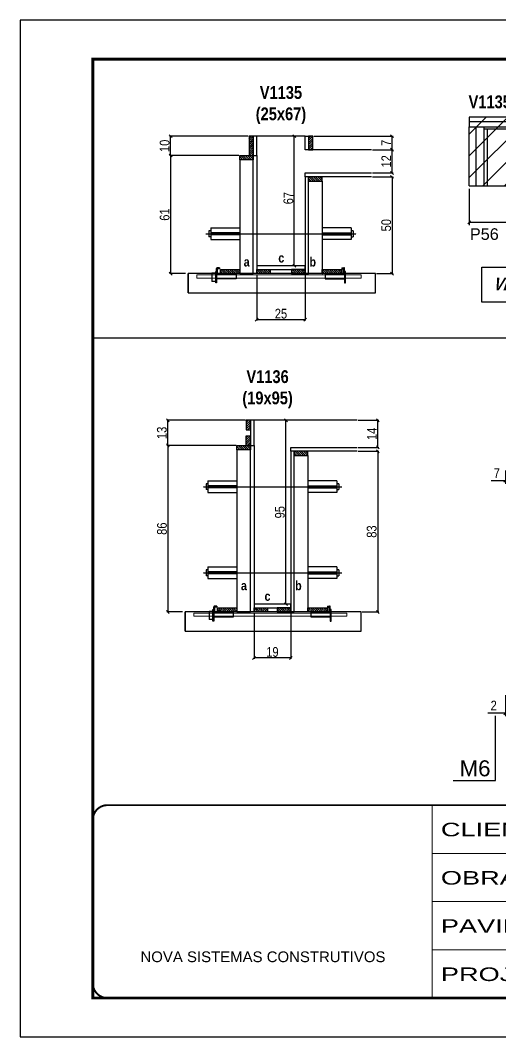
# Model space of a CAD drawing. Extents: x 3309 to 9563, y -2522 to 14608.
# Drawn here: x 8078 to 8574, y 7815 to 8865 of the extents above; entities that cross this region are included whole.
import ezdxf

# ---------------------------------------------------------------- set-up
doc = ezdxf.new("R2010")
doc.units = 0
for name, pattern in [('CONTINUO', [0]), ('DASHED', [0.75, 0.5, -0.25]), ('HIDDEN', [0.375, 0.25, -0.125])]:
    doc.linetypes.add(name, pattern=pattern)
for name, color, linetype in [('5', 5, 'Continuous'), ('barrote', 251, 'Continuous'), ('COTA', 241, 'Continuous'), ('detalhes', 4, 'Continuous'), ('NOMENCLATURA', 7, 'Continuous'), ('Painéis', 200, 'Continuous'), ('presilha', 1, 'Continuous'), ('SARR_2.2x10', 60, 'Continuous'), ('SARR_2.2x7', 40, 'Continuous'), ('SARR_3.5x7', 81, 'Continuous'), ('TENSOR', 3, 'Continuous')]:
    doc.layers.add(name, color=color, linetype=linetype)
for name, color, linetype, lineweight in [('CONCRETO', 251, 'Continuous', 25), ('Folhas', 255, 'Continuous', 9), ('Hachura', 251, 'Continuous', 9), ('SARRAFO DE PRESSAO', 251, 'DASHED', 9), ('SCO-___-LAJ', 2, 'Continuous', 0)]:
    doc.layers.add(name, color=color, linetype=linetype, lineweight=lineweight)
doc.layers.add('Laje_Perimetro', color=7, linetype='Continuous', plot=False)
doc.styles.add('ARIAL', font='arial.ttf')
doc.styles.add('COTA TECNICA', font='techl___.ttf', dxfattribs={"height": 10})
doc.styles.add('COTA TECNICA 2X', font='techl___.ttf', dxfattribs={"height": 10})
doc.styles.get("Standard").update_dxf_attribs({"font": 'arial.ttf'})
doc.styles.add('TECNICA', font='techb___.ttf', dxfattribs={"height": 10})
doc.styles.add('Tecnologia', font='')
doc.styles.get('Tecnologia').set_extended_font_data('Forgotten Futurist')
doc.dimstyles.new('PAINEL', dxfattribs={"dimtxt": 10, "dimasz": 3, "dimexe": 3, "dimexo": 3, "dimgap": 3, "dimtad": 1, "dimdec": 1, "dimzin": 12, "dimdsep": 46, "dimtxsty": 'COTA TECNICA', "dimblk1": 'OBLIQUE', "dimblk2": 'OBLIQUE', "dimsah": 1, "dimcen": 0.9, "dimclrd": 4, "dimclre": 4, "dimclrt": 240, "dimadec": 1, "dimazin": 3, "dimtfac": 1, "dimtdec": 1, "dimtmove": 0, "dimatfit": 3, "dimfxl": 1, "dimtolj": 1, "dimtzin": 12, "dimarcsym": 0})
doc.dimstyles.new('SECAO', dxfattribs={"dimscale": 0.333333, "dimtxt": 5, "dimasz": 9, "dimexe": 3, "dimexo": 3, "dimgap": 3, "dimtad": 1, "dimdec": 1, "dimlfac": 0.5, "dimzin": 12, "dimdsep": 46, "dimtxsty": 'COTA TECNICA 2X', "dimblk1": 'OBLIQUE', "dimblk2": 'OBLIQUE', "dimsah": 1, "dimcen": 0.9, "dimclrd": 4, "dimclre": 4, "dimclrt": 240, "dimadec": 1, "dimazin": 3, "dimtfac": 1, "dimtdec": 1, "dimtmove": 0, "dimatfit": 3, "dimfxl": 1, "dimtolj": 1, "dimtzin": 12, "dimarcsym": 0})
pattern_1 = [(135, (41554.996, -115258.38), (-1.122532015, -1.122532015), [])]
pattern_2 = [(225, (131828.027, 41546.1283), (1.122532015, -1.122532015), [])]

# ---------------------------------------------------------------- blocks, each defined once
blk = doc.blocks.new('9999999999')
at = {"color": 30, "linetype": 'CONTINUO'}
for p, q in [((98564.6, 34230.2), (98564.6, 34429.4)), ((98564.6, 34379.6), (99584, 34379.6)), ((98564.6, 34329.8), (99488, 34329.8)), ((99584, 34329.8), (99488, 34329.8)), ((99488, 34329.8), (99488, 34230.2)), ((98564.6, 34280), (99488, 34280))]:
    blk.add_line(p, q, dxfattribs=at)
at = {"color": 30, "linetype": 'CONTINUO', "const_width": 2}
blk.add_lwpolyline([(99584, 34230.2), (99584, 34414.4, 0.414214), (99569, 34429.4), (98229, 34429.4, 0.414214), (98214, 34414.4), (98214, 34245.2, 0.414214), (98229, 34230.2), (99584, 34230.2)], format="xyb", dxfattribs=at)
at = {"layer": 'Folhas'}
blk.add_lwpolyline([(98139, 34190.2), (99624, 34190.2), (99624, 35240.2), (98139, 35240.2)], close=True, dxfattribs=at)
at = {"layer": 'Folhas', "color": 30, "const_width": 3}
blk.add_lwpolyline([(98214, 34230.2), (99584, 34230.2), (99584, 35200.2), (98214, 35200.2)], close=True, dxfattribs=at)
at = {"color": 7, "linetype": 'Continuous', "ltscale": 5, "style": 'ARIAL'}
for s, height, p in [('SKR', 15.48, (98837.7, 34393.1)), ('LEAF LOEFGREN', 15.483, (98837.7, 34343.3)), ('3°PAVIMENTO', 15.483, (98837.7, 34293.5)), ('NOVA SISTEMAS CONSTRUTIVOS', 11.059, (98263.2, 34267.2)), ('LATERAIS DE VIGAS', 15.483, (98837.7, 34243.7))]:
    blk.add_text(s, height=height, dxfattribs=at).set_placement(p)
at = {"layer": 'Folhas', "color": 7, "style": 'Tecnologia', "width": 1.5}
for s, p in [('CLIENTE:', (98573.7, 34397.2)), ('OBRA:', (98573.7, 34347.3)), ('PAVIMENTO:', (98573.7, 34297.5)), ('PROJETO:', (98573.7, 34247.7))]:
    blk.add_text(s, height=14, dxfattribs=at).set_placement(p)
blk = doc.blocks.new('PRESILHA METÁLICA 1')
at = {"layer": 'presilha'}
for p, q in [((7.5, 10.6), (7.5, 19.9)), ((12, 21), (8.6, 21)), ((9, 11.6), (9, 18.9)), ((12, 19.5), (9.6, 19.5)), ((12, 21), (12, 19.5)), ((0, 13), (6, 13)), ((0, 13), (0, 0)), ((6, 0), (0, 0)), ((6, 15.5), (7.5, 15.5)), ((6, -2.5), (6, 15.5)), ((6, 13), (6, 0)), ((7.5, 15.5), (7.5, -2.5)), ((37.5, 4.1), (7.5, 4.1)), ((37.5, 11), (9.6, 11)), ((37.5, 11), (37.5, 4.1)), ((7.5, -2.5), (6, -2.5))]:
    blk.add_line(p, q, dxfattribs=at)
for centre, radius, start, end in [((8.6, 19.9), 1.14, 90, 180), ((9.6, 18.9), 0.57, 90, 180), ((9.6, 11.6), 0.57, 180, 270)]:
    blk.add_arc(centre, radius, start, end, dxfattribs=at)
blk = doc.blocks.new('PRESILHA METÁLICA 2')
at = {"layer": 'presilha'}
for p, q in [((-5.2, 23.5), (-5.2, 22)), ((-5.2, 23.5), (-1.9, 23.5)), ((-5.2, 22), (-2.8, 22)), ((-2.2, 14.1), (-2.2, 21.4)), ((0.8, 18), (-0.8, 18)), ((-0.8, 18), (-0.8, 0)), ((-0.8, 14.6), (-0.8, 22.4)), ((0.8, 0), (0.8, 18)), ((-30.8, 13.5), (-30.8, 6.6)), ((-30.8, 13.5), (-2.8, 13.5)), ((-30.8, 6.6), (-0.8, 6.6)), ((-0.8, 0), (0.8, 0))]:
    blk.add_line(p, q, dxfattribs=at)
for centre, radius, start, end in [((-2.8, 21.4), 0.57, 0, 90), ((-1.9, 22.4), 1.14, 0, 90), ((-2.8, 14.1), 0.57, 270, 0)]:
    blk.add_arc(centre, radius, start, end, dxfattribs=at)
blk = doc.blocks.new('_Oblique')
at = {"color": 0, "linetype": 'ByBlock', "lineweight": -2}
blk.add_line((-0.5, -0.5), (0.5, 0.5), dxfattribs=at)
blk = doc.blocks.new('*D799')
at = {"layer": 'COTA', "color": 4, "lineweight": -2, "transparency": 16777216}
for p, q in [((8303.7, 8725.3), (8232.2, 8725.3)), ((8233.2, 8725.3), (8233.2, 8603.3)), ((8248.5, 8603.3), (8232.2, 8603.3))]:
    blk.add_line(p, q, dxfattribs=at)
at = {"layer": 'Defpoints', "color": 0, "transparency": 16777216}
for p in [(8304.7, 8725.3), (8233.2, 8603.3), (8249.5, 8603.3)]:
    blk.add_point(p, dxfattribs=at)
at = {"layer": 'COTA', "color": 4, "lineweight": -2, "transparency": 16777216, "xscale": 3, "yscale": 3, "zscale": 3}
for p, rotation in [((8233.2, 8725.3), 90), ((8233.2, 8603.3), 270)]:
    blk.add_blockref('_Oblique', p, dxfattribs=dict(at, rotation=rotation))
at = {"layer": 'COTA', "color": 240, "transparency": 16777216, "insert": (8227.1, 8664.3), "char_height": 10, "attachment_point": 5, "rotation": 90, "style": 'COTA TECNICA 2X'}
blk.add_mtext('\\A1;61', dxfattribs=at)
blk = doc.blocks.new('*D794')
at = {"layer": 'COTA', "color": 4, "lineweight": -2, "transparency": 16777216}
for p, q in [((8442, 8703.3), (8463.2, 8703.3)), ((8462.2, 8703.3), (8462.2, 8603.3)), ((8446.1, 8603.3), (8463.2, 8603.3))]:
    blk.add_line(p, q, dxfattribs=at)
at = {"layer": 'Defpoints', "color": 0, "transparency": 16777216}
for p in [(8441, 8703.3), (8445.1, 8603.3), (8462.2, 8603.3)]:
    blk.add_point(p, dxfattribs=at)
at = {"layer": 'COTA', "color": 4, "lineweight": -2, "transparency": 16777216, "xscale": 3, "yscale": 3, "zscale": 3}
for p, rotation in [((8462.2, 8703.3), 90), ((8462.2, 8603.3), 270)]:
    blk.add_blockref('_Oblique', p, dxfattribs=dict(at, rotation=rotation))
at = {"layer": 'COTA', "color": 240, "transparency": 16777216, "insert": (8456.1, 8653.3), "char_height": 10, "attachment_point": 5, "rotation": 90, "style": 'COTA TECNICA 2X'}
blk.add_mtext('\\A1;50', dxfattribs=at)
blk = doc.blocks.new('*D795')
at = {"layer": 'COTA', "color": 4, "lineweight": -2, "transparency": 16777216}
for p, q in [((8371.3, 8745.3), (8360.1, 8745.3)), ((8361.1, 8611.3), (8361.1, 8745.3)), ((8371.3, 8611.3), (8360.1, 8611.3))]:
    blk.add_line(p, q, dxfattribs=at)
at = {"layer": 'Defpoints', "color": 0, "transparency": 16777216}
for p in [(8361.1, 8745.3), (8372.3, 8745.3), (8372.3, 8611.3)]:
    blk.add_point(p, dxfattribs=at)
at = {"layer": 'COTA', "color": 4, "lineweight": -2, "transparency": 16777216, "xscale": 3, "yscale": 3, "zscale": 3}
for p, rotation in [((8361.1, 8745.3), 90), ((8361.1, 8611.3), 270)]:
    blk.add_blockref('_Oblique', p, dxfattribs=dict(at, rotation=rotation))
at = {"layer": 'COTA', "color": 240, "transparency": 16777216, "insert": (8355, 8681.3), "char_height": 10, "attachment_point": 5, "rotation": 90, "style": 'COTA TECNICA 2X'}
blk.add_mtext('\\A1;67', dxfattribs=at)
blk = doc.blocks.new('*D796')
at = {"layer": 'COTA', "color": 4, "lineweight": -2, "transparency": 16777216}
for p, q in [((8442, 8731.3), (8463.2, 8731.3)), ((8462.2, 8707.3), (8462.2, 8731.3)), ((8442, 8707.3), (8463.2, 8707.3))]:
    blk.add_line(p, q, dxfattribs=at)
at = {"layer": 'Defpoints', "color": 0, "transparency": 16777216}
for p in [(8441, 8731.3), (8462.2, 8731.3), (8441, 8707.3)]:
    blk.add_point(p, dxfattribs=at)
at = {"layer": 'COTA', "color": 4, "lineweight": -2, "transparency": 16777216, "xscale": 3, "yscale": 3, "zscale": 3}
for p, rotation in [((8462.2, 8731.3), 90), ((8462.2, 8707.3), 270)]:
    blk.add_blockref('_Oblique', p, dxfattribs=dict(at, rotation=rotation))
at = {"layer": 'COTA', "color": 240, "transparency": 16777216, "insert": (8456.2, 8719.3), "char_height": 10, "attachment_point": 5, "rotation": 90, "style": 'COTA TECNICA 2X'}
blk.add_mtext('\\A1;12', dxfattribs=at)
blk = doc.blocks.new('*D797')
at = {"layer": 'COTA', "color": 4, "lineweight": -2, "transparency": 16777216}
for p, q in [((8313.3, 8745.3), (8232.2, 8745.3)), ((8233.2, 8725.3), (8233.2, 8745.3)), ((8303.7, 8725.3), (8232.2, 8725.3))]:
    blk.add_line(p, q, dxfattribs=at)
at = {"layer": 'Defpoints', "color": 0, "transparency": 16777216}
for p in [(8233.2, 8745.3), (8314.3, 8745.3), (8304.7, 8725.3)]:
    blk.add_point(p, dxfattribs=at)
at = {"layer": 'COTA', "color": 4, "lineweight": -2, "transparency": 16777216, "xscale": 3, "yscale": 3, "zscale": 3}
for p, rotation in [((8233.2, 8745.3), 90), ((8233.2, 8725.3), 270)]:
    blk.add_blockref('_Oblique', p, dxfattribs=dict(at, rotation=rotation))
at = {"layer": 'COTA', "color": 240, "transparency": 16777216, "insert": (8227.1, 8735.3), "char_height": 10, "attachment_point": 5, "rotation": 90, "style": 'COTA TECNICA 2X'}
blk.add_mtext('\\A1;10', dxfattribs=at)
blk = doc.blocks.new('*D800')
at = {"layer": 'COTA', "color": 4, "lineweight": -2, "transparency": 16777216}
for p, q in [((8322.3, 8602.3), (8322.3, 8554.8)), ((8372.3, 8602.3), (8372.3, 8554.8)), ((8322.3, 8555.8), (8372.3, 8555.8))]:
    blk.add_line(p, q, dxfattribs=at)
at = {"layer": 'Defpoints', "color": 0, "transparency": 16777216}
for p in [(8322.3, 8603.3), (8372.3, 8603.3), (8372.3, 8555.8)]:
    blk.add_point(p, dxfattribs=at)
at = {"layer": 'COTA', "color": 4, "lineweight": -2, "transparency": 16777216, "xscale": 3, "yscale": 3, "zscale": 3, "rotation": 180}
blk.add_blockref('_Oblique', (8322.3, 8555.8), dxfattribs=at)
at = {"layer": 'COTA', "color": 4, "lineweight": -2, "transparency": 16777216, "xscale": 3, "yscale": 3, "zscale": 3}
blk.add_blockref('_Oblique', (8372.3, 8555.8), dxfattribs=at)
at = {"layer": 'COTA', "color": 240, "transparency": 16777216, "insert": (8347.3, 8561.9), "char_height": 10, "attachment_point": 5, "style": 'COTA TECNICA 2X'}
blk.add_mtext('\\A1;25', dxfattribs=at)
blk = doc.blocks.new('*D801')
at = {"layer": 'COTA', "color": 4, "lineweight": -2, "transparency": 16777216}
for p, q in [((8381.3, 8745.3), (8463.2, 8745.3)), ((8462.2, 8731.3), (8462.2, 8745.3)), ((8442, 8731.3), (8463.2, 8731.3))]:
    blk.add_line(p, q, dxfattribs=at)
at = {"layer": 'Defpoints', "color": 0, "transparency": 16777216}
for p in [(8380.3, 8745.3), (8462.2, 8745.3), (8441, 8731.3)]:
    blk.add_point(p, dxfattribs=at)
at = {"layer": 'COTA', "color": 4, "lineweight": -2, "transparency": 16777216, "xscale": 3, "yscale": 3, "zscale": 3}
for p, rotation in [((8462.2, 8745.3), 90), ((8462.2, 8731.3), 270)]:
    blk.add_blockref('_Oblique', p, dxfattribs=dict(at, rotation=rotation))
at = {"layer": 'COTA', "color": 240, "transparency": 16777216, "insert": (8456.1, 8738.3), "char_height": 10, "attachment_point": 5, "rotation": 90, "style": 'COTA TECNICA 2X'}
blk.add_mtext('\\A1;7', dxfattribs=at)
blk = doc.blocks.new('*D802')
at = {"layer": 'COTA', "color": 4, "lineweight": -2, "transparency": 16777216}
for p, q in [((8541.9, 8691), (8541.9, 8653.2)), ((8725.9, 8691), (8725.9, 8653.2)), ((8725.9, 8656.2), (8541.9, 8656.2))]:
    blk.add_line(p, q, dxfattribs=at)
at = {"layer": 'Defpoints', "color": 0, "transparency": 16777216}
for p in [(8541.9, 8694), (8725.9, 8694), (8541.9, 8656.2)]:
    blk.add_point(p, dxfattribs=at)
at = {"layer": 'COTA', "color": 4, "lineweight": -2, "transparency": 16777216, "xscale": 3, "yscale": 3, "zscale": 3, "rotation": 180}
blk.add_blockref('_Oblique', (8541.9, 8656.2), dxfattribs=at)
at = {"layer": 'COTA', "color": 4, "lineweight": -2, "transparency": 16777216, "xscale": 3, "yscale": 3, "zscale": 3}
blk.add_blockref('_Oblique', (8725.9, 8656.2), dxfattribs=at)
at = {"layer": 'COTA', "color": 240, "transparency": 16777216, "insert": (8633.9, 8664.3), "char_height": 10, "attachment_point": 5, "style": 'COTA TECNICA'}
blk.add_mtext('\\A1;184', dxfattribs=at)
blk = doc.blocks.new('*D818')
at = {"layer": 'COTA', "color": 4, "lineweight": -2, "transparency": 16777216}
for p, q in [((8319.5, 8252.8), (8319.5, 8205.3)), ((8357.5, 8252.8), (8357.5, 8205.3)), ((8357.5, 8206.3), (8319.5, 8206.3))]:
    blk.add_line(p, q, dxfattribs=at)
at = {"layer": 'Defpoints', "color": 0, "transparency": 16777216}
for p in [(8319.5, 8253.8), (8357.5, 8253.8), (8319.5, 8206.3)]:
    blk.add_point(p, dxfattribs=at)
at = {"layer": 'COTA', "color": 4, "lineweight": -2, "transparency": 16777216, "xscale": 3, "yscale": 3, "zscale": 3, "rotation": 180}
blk.add_blockref('_Oblique', (8319.5, 8206.3), dxfattribs=at)
at = {"layer": 'COTA', "color": 4, "lineweight": -2, "transparency": 16777216, "xscale": 3, "yscale": 3, "zscale": 3}
blk.add_blockref('_Oblique', (8357.5, 8206.3), dxfattribs=at)
at = {"layer": 'COTA', "color": 240, "transparency": 16777216, "insert": (8338.5, 8212.4), "char_height": 10, "attachment_point": 5, "style": 'COTA TECNICA 2X'}
blk.add_mtext('\\A1;19', dxfattribs=at)
blk = doc.blocks.new('*D819')
at = {"layer": 'COTA', "color": 4, "lineweight": -2, "transparency": 16777216}
for p, q in [((8300.9, 8425.8), (8229.4, 8425.8)), ((8230.4, 8425.8), (8230.4, 8253.8)), ((8245.6, 8253.8), (8229.4, 8253.8))]:
    blk.add_line(p, q, dxfattribs=at)
at = {"layer": 'Defpoints', "color": 0, "transparency": 16777216}
for p in [(8301.9, 8425.8), (8230.4, 8253.8), (8246.6, 8253.8)]:
    blk.add_point(p, dxfattribs=at)
at = {"layer": 'COTA', "color": 4, "lineweight": -2, "transparency": 16777216, "xscale": 3, "yscale": 3, "zscale": 3}
for p, rotation in [((8230.4, 8425.8), 90), ((8230.4, 8253.8), 270)]:
    blk.add_blockref('_Oblique', p, dxfattribs=dict(at, rotation=rotation))
at = {"layer": 'COTA', "color": 240, "transparency": 16777216, "insert": (8224.3, 8339.8), "char_height": 10, "attachment_point": 5, "rotation": 90, "style": 'COTA TECNICA 2X'}
blk.add_mtext('\\A1;86', dxfattribs=at)
blk = doc.blocks.new('*D820')
at = {"layer": 'COTA', "color": 4, "lineweight": -2, "transparency": 16777216}
for p, q in [((8427.2, 8419.8), (8448.4, 8419.8)), ((8447.4, 8419.8), (8447.4, 8253.8)), ((8431.3, 8253.8), (8448.4, 8253.8))]:
    blk.add_line(p, q, dxfattribs=at)
at = {"layer": 'Defpoints', "color": 0, "transparency": 16777216}
for p in [(8426.2, 8419.8), (8430.3, 8253.8), (8447.4, 8253.8)]:
    blk.add_point(p, dxfattribs=at)
at = {"layer": 'COTA', "color": 4, "lineweight": -2, "transparency": 16777216, "xscale": 3, "yscale": 3, "zscale": 3}
for p, rotation in [((8447.4, 8419.8), 90), ((8447.4, 8253.8), 270)]:
    blk.add_blockref('_Oblique', p, dxfattribs=dict(at, rotation=rotation))
at = {"layer": 'COTA', "color": 240, "transparency": 16777216, "insert": (8441.1, 8336.8), "char_height": 10, "attachment_point": 5, "rotation": 90, "style": 'COTA TECNICA 2X'}
blk.add_mtext('\\A1;83', dxfattribs=at)
blk = doc.blocks.new('*D821')
at = {"layer": 'COTA', "color": 4, "lineweight": -2, "transparency": 16777216}
for p, q in [((8356.5, 8451.8), (8351.4, 8451.8)), ((8352.4, 8261.8), (8352.4, 8451.8)), ((8356.5, 8261.8), (8351.4, 8261.8))]:
    blk.add_line(p, q, dxfattribs=at)
at = {"layer": 'Defpoints', "color": 0, "transparency": 16777216}
for p in [(8352.4, 8451.8), (8357.5, 8451.8), (8357.5, 8261.8)]:
    blk.add_point(p, dxfattribs=at)
at = {"layer": 'COTA', "color": 4, "lineweight": -2, "transparency": 16777216, "xscale": 3, "yscale": 3, "zscale": 3}
for p, rotation in [((8352.4, 8451.8), 90), ((8352.4, 8261.8), 270)]:
    blk.add_blockref('_Oblique', p, dxfattribs=dict(at, rotation=rotation))
at = {"layer": 'COTA', "color": 240, "transparency": 16777216, "insert": (8346.2, 8356.8), "char_height": 10, "attachment_point": 5, "rotation": 90, "style": 'COTA TECNICA 2X'}
blk.add_mtext('\\A1;95', dxfattribs=at)
blk = doc.blocks.new('*D822')
at = {"layer": 'COTA', "color": 4, "lineweight": -2, "transparency": 16777216}
for p, q in [((8427.2, 8451.8), (8448.4, 8451.8)), ((8447.4, 8423.8), (8447.4, 8451.8)), ((8427.2, 8423.8), (8448.4, 8423.8))]:
    blk.add_line(p, q, dxfattribs=at)
at = {"layer": 'Defpoints', "color": 0, "transparency": 16777216}
for p in [(8426.2, 8451.8), (8447.4, 8451.8), (8426.2, 8423.8)]:
    blk.add_point(p, dxfattribs=at)
at = {"layer": 'COTA', "color": 4, "lineweight": -2, "transparency": 16777216, "xscale": 3, "yscale": 3, "zscale": 3}
for p, rotation in [((8447.4, 8451.8), 90), ((8447.4, 8423.8), 270)]:
    blk.add_blockref('_Oblique', p, dxfattribs=dict(at, rotation=rotation))
at = {"layer": 'COTA', "color": 240, "transparency": 16777216, "insert": (8441.3, 8437.8), "char_height": 10, "attachment_point": 5, "rotation": 90, "style": 'COTA TECNICA 2X'}
blk.add_mtext('\\A1;14', dxfattribs=at)
blk = doc.blocks.new('*D825')
at = {"layer": 'COTA', "color": 4, "lineweight": -2, "transparency": 16777216}
for p, q in [((8310.5, 8451.8), (8229.4, 8451.8)), ((8230.4, 8425.8), (8230.4, 8451.8)), ((8300.9, 8425.8), (8229.4, 8425.8))]:
    blk.add_line(p, q, dxfattribs=at)
at = {"layer": 'Defpoints', "color": 0, "transparency": 16777216}
for p in [(8230.4, 8451.8), (8311.5, 8451.8), (8301.9, 8425.8)]:
    blk.add_point(p, dxfattribs=at)
at = {"layer": 'COTA', "color": 4, "lineweight": -2, "transparency": 16777216, "xscale": 3, "yscale": 3, "zscale": 3}
for p, rotation in [((8230.4, 8451.8), 90), ((8230.4, 8425.8), 270)]:
    blk.add_blockref('_Oblique', p, dxfattribs=dict(at, rotation=rotation))
at = {"layer": 'COTA', "color": 240, "transparency": 16777216, "insert": (8224.2, 8438.8), "char_height": 10, "attachment_point": 5, "rotation": 90, "style": 'COTA TECNICA 2X'}
blk.add_mtext('\\A1;13', dxfattribs=at)
blk = doc.blocks.new('*D836')
at = {"layer": 'COTA', "color": 4, "lineweight": -2, "transparency": 16777216}
for p, q in [((8579.3, 8167.9), (8579.3, 8146.1)), ((8581.3, 8167.9), (8581.3, 8146.1)), ((8579.3, 8149.1), (8561.2, 8149.1)), ((8581.3, 8149.1), (8579.3, 8149.1)), ((8581.3, 8149.1), (8584.3, 8149.1))]:
    blk.add_line(p, q, dxfattribs=at)
at = {"layer": 'Defpoints', "color": 0, "transparency": 16777216}
for p in [(8579.3, 8170.9), (8581.3, 8170.9), (8579.3, 8149.1)]:
    blk.add_point(p, dxfattribs=at)
at = {"layer": 'COTA', "color": 4, "lineweight": -2, "transparency": 16777216, "xscale": 3, "yscale": 3, "zscale": 3}
blk.add_blockref('_Oblique', (8579.3, 8149.1), dxfattribs=at)
at = {"layer": 'COTA', "color": 4, "lineweight": -2, "transparency": 16777216, "xscale": 3, "yscale": 3, "zscale": 3, "rotation": 180}
blk.add_blockref('_Oblique', (8581.3, 8149.1), dxfattribs=at)
at = {"layer": 'COTA', "color": 240, "transparency": 16777216, "insert": (8567.2, 8157.1), "char_height": 10, "attachment_point": 5, "style": 'COTA TECNICA'}
blk.add_mtext('\\A1;2', dxfattribs=at)
blk = doc.blocks.new('*D3003')
at = {"layer": 'COTA', "color": 4, "lineweight": -2, "transparency": 16777216}
for p, q in [((8579.3, 8399.9), (8579.3, 8386.2)), ((8586.3, 8399.9), (8586.3, 8386.2)), ((8579.3, 8389.2), (8564.5, 8389.2)), ((8586.3, 8389.2), (8579.3, 8389.2))]:
    blk.add_line(p, q, dxfattribs=at)
at = {"layer": 'Defpoints', "color": 0, "transparency": 16777216}
for p in [(8579.3, 8402.9), (8586.3, 8402.9), (8579.3, 8389.2)]:
    blk.add_point(p, dxfattribs=at)
at = {"layer": 'COTA', "color": 4, "lineweight": -2, "transparency": 16777216, "xscale": 3, "yscale": 3, "zscale": 3, "rotation": 180}
blk.add_blockref('_Oblique', (8579.3, 8389.2), dxfattribs=at)
at = {"layer": 'COTA', "color": 4, "lineweight": -2, "transparency": 16777216, "xscale": 3, "yscale": 3, "zscale": 3}
blk.add_blockref('_Oblique', (8586.3, 8389.2), dxfattribs=at)
at = {"layer": 'COTA', "color": 240, "transparency": 16777216, "insert": (8570.4, 8397.2), "char_height": 10, "attachment_point": 5, "style": 'COTA TECNICA'}
blk.add_mtext('\\A1;7', dxfattribs=at)

msp = doc.modelspace()

# ---------------------------------------------------------------- hatches: boundary and pattern name
at = {"layer": 'Hachura', "linetype": 'ByBlock'}
h = msp.add_hatch(dxfattribs=at)
h.set_pattern_fill('ANSI31', color=256, scale=5)
h.set_pattern_definition([(45, (4694.383, 1128.205), (-11.22532, 11.22532), [])])
h.paths.add_polyline_path([(8725.95, 8694), (8725.95, 8755), (8541.95, 8755), (8541.95, 8694)])
h.paths.add_polyline_path([(8541.95, 8765), (8541.95, 8755), (8725.95, 8755), (8725.95, 8765)])
at = {"layer": 'SARR_2.2x10'}
h = msp.add_hatch(dxfattribs=at)
h.set_pattern_fill('ANSI31', color=256, scale=0.5, angle=90)
h.set_pattern_definition([(135, (41478.2322, -114908.8727), (-1.122532015, -1.122532015), [])])
h.paths.add_polyline_path([(8284.69, 8607.7), (8284.69, 8603.3), (8304.69, 8603.3), (8304.69, 8607.7)])
h = msp.add_hatch(dxfattribs=at)
h.set_pattern_fill('ANSI31', color=256, scale=0.5, angle=90)
h.set_pattern_definition([(135, (41583.4322, -114908.8727), (-1.122532015, -1.122532015), [])])
h.paths.add_polyline_path([(8389.89, 8607.7), (8389.89, 8603.3), (8409.89, 8603.3), (8409.89, 8607.7)])
h = msp.add_hatch(dxfattribs=at)
h.set_pattern_fill('ANSI31', color=256, scale=0.5, angle=90)
h.set_pattern_definition([(135, (41475.396, -115258.38), (-1.122532015, -1.122532015), [])])
h.paths.add_polyline_path([(8281.86, 8258.19), (8281.86, 8253.79), (8301.86, 8253.79), (8301.86, 8258.19)])
h = msp.add_hatch(dxfattribs=at)
h.set_pattern_fill('ANSI31', color=256, scale=0.5, angle=90)
h.set_pattern_definition([(135, (41568.596, -115258.38), (-1.122532015, -1.122532015), [])])
h.paths.add_polyline_path([(8375.06, 8258.19), (8375.06, 8253.79), (8395.06, 8253.79), (8395.06, 8258.19)])
at = {"layer": 'SARR_2.2x7'}
h = msp.add_hatch(dxfattribs=at)
h.set_pattern_fill('ANSI31', color=256, scale=0.5, angle=180)
h.set_pattern_definition([(225, (131830.8632, 41839.6356), (1.122532015, -1.122532015), [])])
h.paths.add_polyline_path([(8314.29, 8725.3), (8318.69, 8725.3), (8318.69, 8745.3), (8314.29, 8745.3)])
h = msp.add_hatch(dxfattribs=at)
h.set_pattern_fill('ANSI31', color=256, scale=0.5, angle=180)
h.set_pattern_definition([(225, (131892.4632, 41839.6356), (1.122532015, -1.122532015), [])])
h.paths.add_polyline_path([(8375.89, 8731.3), (8380.29, 8731.3), (8380.29, 8745.3), (8375.89, 8745.3)])
h = msp.add_hatch(dxfattribs=at)
h.set_pattern_fill('ANSI31', color=256, scale=0.5, angle=90)
h.set_pattern_definition([(135, (41492.2322, -114791.2727), (-1.122532015, -1.122532015), [])])
h.paths.add_polyline_path([(8318.69, 8725.3), (8318.69, 8720.9), (8304.69, 8720.9), (8304.69, 8725.3)])
h = msp.add_hatch(dxfattribs=at)
h.set_pattern_fill('ANSI31', color=256, scale=0.5, angle=90)
h.set_pattern_definition([(135, (41484.2322, -114813.2727), (-1.122532015, -1.122532015), [])])
h.paths.add_polyline_path([(8375.89, 8703.3), (8375.89, 8698.9), (8389.89, 8698.9), (8389.89, 8703.3)])
h = msp.add_hatch(dxfattribs=at)
h.set_pattern_fill('ANSI31', color=256, scale=0.5, angle=90)
h.set_pattern_definition([(135, (41557.8322, -114908.8727), (-1.122532015, -1.122532015), [])])
h.paths.add_polyline_path([(8336.29, 8603.3), (8336.29, 8607.7), (8322.29, 8607.7), (8322.29, 8603.3)])
h = msp.add_hatch(dxfattribs=at)
h.set_pattern_fill('ANSI31', color=256, scale=0.5, angle=90)
h.set_pattern_definition([(135, (41569.8322, -114908.8727), (-1.122532015, -1.122532015), [])])
h.paths.add_polyline_path([(8358.29, 8607.7), (8358.29, 8603.3), (8372.29, 8603.3), (8372.29, 8607.7)])
h = msp.add_hatch(dxfattribs=at)
h.set_pattern_fill('ANSI31', color=256, scale=0.5, angle=180)
h.set_pattern_definition(pattern_2)
h.paths.add_polyline_path([(8311.46, 8441.79), (8315.86, 8441.79), (8315.86, 8451.79), (8311.46, 8451.79)])
h = msp.add_hatch(dxfattribs=at)
h.set_pattern_fill('ANSI31', color=256, scale=0.5, angle=180)
h.set_pattern_definition(pattern_2)
h.paths.add_polyline_path([(8311.46, 8435.79), (8315.86, 8435.79), (8315.86, 8425.79), (8311.46, 8425.79)])
h = msp.add_hatch(dxfattribs=at)
h.set_pattern_fill('ANSI31', color=256, scale=0.5, angle=90)
h.set_pattern_definition([(135, (41489.396, -115090.78), (-1.122532015, -1.122532015), [])])
h.paths.add_polyline_path([(8315.86, 8425.79), (8315.86, 8421.39), (8301.86, 8421.39), (8301.86, 8425.79)])
h = msp.add_hatch(dxfattribs=at)
h.set_pattern_fill('ANSI31', color=256, scale=0.5, angle=90)
h.set_pattern_definition([(135, (41469.396, -115096.78), (-1.122532015, -1.122532015), [])])
h.paths.add_polyline_path([(8361.06, 8419.79), (8361.06, 8415.39), (8375.06, 8415.39), (8375.06, 8419.79)])
h = msp.add_hatch(dxfattribs=at)
h.set_pattern_fill('ANSI31', color=256, scale=0.5, angle=90)
h.set_pattern_definition(pattern_1)
h.paths.add_polyline_path([(8333.46, 8253.79), (8333.46, 8258.19), (8319.46, 8258.19), (8319.46, 8253.79)])
h = msp.add_hatch(dxfattribs=at)
h.set_pattern_fill('ANSI31', color=256, scale=0.5, angle=90)
h.set_pattern_definition(pattern_1)
h.paths.add_polyline_path([(8343.46, 8258.19), (8343.46, 8253.79), (8357.46, 8253.79), (8357.46, 8258.19)])

# ---------------------------------------------------------------- linework, layer by layer
at = {"ltscale": 3}
for p, q in [((8272.69, 8647.47), (8272.69, 8641.47)), ((8274.69, 8647.47), (8272.69, 8647.47)), ((8274.69, 8650.47), (8274.69, 8638.47)), ((8274.69, 8650.47), (8304.69, 8650.47)), ((8304.69, 8645.47), (8274.69, 8645.47)), ((8304.69, 8643.47), (8274.69, 8643.47)), ((8419.89, 8650.47), (8389.89, 8650.47)), ((8389.89, 8645.47), (8419.89, 8645.47)), ((8389.89, 8643.47), (8419.89, 8643.47)), ((8419.89, 8650.47), (8419.89, 8638.47)), ((8421.89, 8647.47), (8419.89, 8647.47)), ((8421.89, 8647.47), (8421.89, 8641.47)), ((8274.69, 8641.47), (8272.69, 8641.47)), ((8274.69, 8638.47), (8304.69, 8638.47)), ((8419.89, 8638.47), (8389.89, 8638.47)), ((8419.89, 8641.47), (8421.89, 8641.47)), ((8269.86, 8386.12), (8269.86, 8380.12)), ((8271.86, 8386.12), (8269.86, 8386.12)), ((8271.86, 8380.12), (8269.86, 8380.12)), ((8271.86, 8389.12), (8271.86, 8377.12)), ((8271.86, 8389.12), (8301.86, 8389.12)), ((8301.86, 8384.12), (8271.86, 8384.12)), ((8301.86, 8382.12), (8271.86, 8382.12)), ((8405.06, 8389.12), (8375.06, 8389.12)), ((8375.06, 8384.12), (8405.06, 8384.12)), ((8375.06, 8382.12), (8405.06, 8382.12)), ((8405.06, 8389.12), (8405.06, 8377.12)), ((8407.06, 8386.12), (8405.06, 8386.12)), ((8405.06, 8380.12), (8407.06, 8380.12)), ((8407.06, 8386.12), (8407.06, 8380.12)), ((8271.86, 8377.12), (8301.86, 8377.12)), ((8405.06, 8377.12), (8375.06, 8377.12)), ((8269.86, 8297.24), (8269.86, 8291.24)), ((8271.86, 8297.24), (8269.86, 8297.24)), ((8271.86, 8300.24), (8271.86, 8288.24)), ((8271.86, 8300.24), (8301.86, 8300.24)), ((8301.86, 8295.24), (8271.86, 8295.24)), ((8405.06, 8300.24), (8375.06, 8300.24)), ((8375.06, 8295.24), (8405.06, 8295.24)), ((8405.06, 8300.24), (8405.06, 8288.24)), ((8407.06, 8297.24), (8405.06, 8297.24)), ((8407.06, 8297.24), (8407.06, 8291.24)), ((8271.86, 8291.24), (8269.86, 8291.24)), ((8301.86, 8293.24), (8271.86, 8293.24)), ((8271.86, 8288.24), (8301.86, 8288.24)), ((8375.06, 8293.24), (8405.06, 8293.24)), ((8405.06, 8288.24), (8375.06, 8288.24)), ((8405.06, 8291.24), (8407.06, 8291.24))]:
    msp.add_line(p, q, dxfattribs=at)
at = {"layer": 'barrote'}
for points in [[(8251.24, 8583.3), (8445.15, 8583.3), (8445.15, 8603.3), (8251.24, 8603.3)], [(8248.4, 8233.79), (8430.32, 8233.79), (8430.32, 8253.79), (8248.4, 8253.79)]]:
    msp.add_lwpolyline(points, close=True, dxfattribs=at)
at = {"layer": 'CONCRETO', "linetype": 'Continuous'}
for p, q in [((8372.29, 8745.3), (8318.69, 8745.3)), ((8440.99, 8731.3), (8372.29, 8731.3)), ((8426.16, 8451.79), (8319.46, 8451.79))]:
    msp.add_line(p, q, dxfattribs=at)
at = {"layer": 'COTA'}
msp.add_line((8152.87, 8537.07), (9522.87, 8537.07), dxfattribs=at)
at = {"layer": 'detalhes', "color": 250}
for p, q in [((8251.24, 8583.3), (8251.24, 8603.3)), ((8248.4, 8233.79), (8248.4, 8253.79))]:
    msp.add_line(p, q, dxfattribs=at)
at = {"layer": 'Laje_Perimetro'}
msp.add_lwpolyline([(9562.87, 8864.98), (8077.87, 8864.98), (8077.87, 7814.98), (9562.87, 7814.98)], close=True, dxfattribs=at)
at = {"layer": 'NOMENCLATURA', "linetype": 'Continuous'}
for p, q in [((8569.07, 8079.78), (8569.07, 8146.55)), ((8525.36, 8079.78), (8569.07, 8079.78))]:
    msp.add_line(p, q, dxfattribs=at)
at = {"layer": 'NOMENCLATURA'}
msp.add_lwpolyline([(8555.07, 8610.12), (8689.61, 8610.12), (8689.61, 8573.66), (8555.07, 8573.66)], close=True, dxfattribs=at)
at = {"layer": 'Painéis', "linetype": 'ByBlock'}
for p, q in [((8725.95, 8765), (8541.95, 8765)), ((8541.95, 8765), (8541.95, 8755)), ((8541.95, 8755), (8725.95, 8755)), ((8541.95, 8694), (8541.95, 8755)), ((8541.95, 8694), (8725.95, 8694))]:
    msp.add_line(p, q, dxfattribs=at)
at = {"layer": 'Painéis', "linetype": 'Continuous'}
for points in [[(8318.69, 8725.3), (8322.29, 8725.3), (8322.29, 8745.3), (8318.69, 8745.3)], [(8318.69, 8603.3), (8318.69, 8725.3), (8322.29, 8725.3), (8322.29, 8603.3)], [(8375.89, 8603.3), (8375.89, 8703.3), (8372.29, 8703.3), (8372.29, 8603.3)], [(8372.29, 8611.3), (8322.29, 8611.3), (8322.29, 8607.7), (8372.29, 8607.7)], [(8315.86, 8425.79), (8319.46, 8425.79), (8319.46, 8451.79), (8315.86, 8451.79)], [(8315.86, 8253.79), (8315.86, 8425.79), (8319.46, 8425.79), (8319.46, 8253.79)], [(8361.06, 8253.79), (8361.06, 8419.79), (8357.46, 8419.79), (8357.46, 8253.79)], [(8357.46, 8261.79), (8319.46, 8261.79), (8319.46, 8258.19), (8357.46, 8258.19)]]:
    msp.add_lwpolyline(points, close=True, dxfattribs=at)
at = {"layer": 'Painéis', "linetype": 'Continuous', "elevation": 0}
msp.add_lwpolyline([(8372.29, 8745.3), (8375.89, 8745.3), (8375.89, 8731.3), (8372.29, 8731.3)], close=True, dxfattribs=at)
for points in [[(8440.99, 8703.3), (8372.29, 8703.3), (8372.29, 8707.3), (8440.99, 8707.3)], [(8426.16, 8419.79), (8357.46, 8419.79), (8357.46, 8423.79), (8426.16, 8423.79)]]:
    msp.add_lwpolyline(points, dxfattribs=at)
at = {"layer": 'SARR_2.2x10', "linetype": 'ByBlock'}
msp.add_line((8725.95, 8760), (8541.95, 8760), dxfattribs=at)
at = {"layer": 'SARR_2.2x10'}
for points in [[(8284.69, 8607.7), (8304.69, 8607.7), (8304.69, 8603.3), (8284.69, 8603.3)], [(8389.89, 8607.7), (8409.89, 8607.7), (8409.89, 8603.3), (8389.89, 8603.3)], [(8281.86, 8258.19), (8301.86, 8258.19), (8301.86, 8253.79), (8281.86, 8253.79)], [(8375.06, 8258.19), (8395.06, 8258.19), (8395.06, 8253.79), (8375.06, 8253.79)]]:
    msp.add_lwpolyline(points, close=True, dxfattribs=at)
at = {"layer": 'SARR_2.2x7', "linetype": 'Continuous'}
for p, q in [((8548.95, 8694), (8548.95, 8755)), ((8556.95, 8752.8), (8710.95, 8752.8))]:
    msp.add_line(p, q, dxfattribs=at)
at = {"layer": 'SARR_2.2x7'}
for points in [[(8314.29, 8745.3), (8314.29, 8725.3), (8318.69, 8725.3), (8318.69, 8745.3)], [(8322.29, 8607.7), (8336.29, 8607.7), (8336.29, 8603.3), (8322.29, 8603.3)], [(8372.29, 8607.7), (8358.29, 8607.7), (8358.29, 8603.3), (8372.29, 8603.3)], [(8311.46, 8451.79), (8311.46, 8441.79), (8315.86, 8441.79), (8315.86, 8451.79)], [(8311.46, 8425.79), (8311.46, 8435.79), (8315.86, 8435.79), (8315.86, 8425.79)], [(8319.46, 8258.19), (8333.46, 8258.19), (8333.46, 8253.79), (8319.46, 8253.79)], [(8357.46, 8258.19), (8343.46, 8258.19), (8343.46, 8253.79), (8357.46, 8253.79)]]:
    msp.add_lwpolyline(points, close=True, dxfattribs=at)
at = {"layer": 'SARR_2.2x7', "elevation": 0}
for points in [[(8375.89, 8745.3), (8375.89, 8731.3), (8380.29, 8731.3), (8380.29, 8745.3)], [(8304.69, 8725.3), (8318.69, 8725.3), (8318.69, 8720.9), (8304.69, 8720.9)], [(8389.89, 8703.3), (8375.89, 8703.3), (8375.89, 8698.9), (8389.89, 8698.9)], [(8301.86, 8425.79), (8315.86, 8425.79), (8315.86, 8421.39), (8301.86, 8421.39)], [(8375.06, 8419.79), (8361.06, 8419.79), (8361.06, 8415.39), (8375.06, 8415.39)]]:
    msp.add_lwpolyline(points, close=True, dxfattribs=at)
at = {"layer": 'SARR_3.5x7'}
for p, q in [((8556.95, 8755), (8556.95, 8694)), ((8560.45, 8752.8), (8560.45, 8694))]:
    msp.add_line(p, q, dxfattribs=at)
for points in [[(8318.69, 8720.9), (8304.69, 8720.9), (8304.69, 8603.3), (8318.69, 8603.3)], [(8375.89, 8698.9), (8389.89, 8698.9), (8389.89, 8603.3), (8375.89, 8603.3)], [(8315.86, 8421.39), (8301.86, 8421.39), (8301.86, 8253.79), (8315.86, 8253.79)], [(8361.06, 8415.39), (8375.06, 8415.39), (8375.06, 8253.79), (8361.06, 8253.79)]]:
    msp.add_lwpolyline(points, close=True, dxfattribs=at)
at = {"layer": 'SCO-___-LAJ', "color": 1}
for points in [[(8260.24, 8601.96), (8430.08, 8601.96), (8430.08, 8598.76), (8260.24, 8598.76)], [(8257.4, 8252.46), (8415.24, 8252.46), (8415.24, 8249.26), (8257.4, 8249.26)]]:
    msp.add_lwpolyline(points, close=True, dxfattribs=at)
at = {"layer": 'TENSOR', "linetype": 'HIDDEN', "ltscale": 0.5}
for p, q in [((8269.69, 8644.47), (8425.2, 8644.47)), ((8266.86, 8383.12), (8410.36, 8383.12)), ((8266.86, 8294.24), (8410.36, 8294.24))]:
    msp.add_line(p, q, dxfattribs=at)

# ---------------------------------------------------------------- block references
at = {"layer": 'presilha', "xscale": 0.6666666666666666, "yscale": 0.6666666666666666, "zscale": 0.6666666666666666}
for name, p in [('PRESILHA METÁLICA 1', (8275.83, 8595.33)), ('PRESILHA METÁLICA 2', (8413.57, 8593.66)), ('PRESILHA METÁLICA 1', (8272.99, 8245.82)), ('PRESILHA METÁLICA 2', (8398.74, 8244.16))]:
    msp.add_blockref(name, p, dxfattribs=at)
at = {"layer": 'SARRAFO DE PRESSAO', "color": 6, "linetype": 'ByBlock'}
msp.add_blockref('9999999999', (-90061.11, -26375.22), dxfattribs=at)

# ---------------------------------------------------------------- texts
at = {"layer": '5', "linetype": 'Continuous'}
msp.add_text('P56', height=12, rotation=0.00004, dxfattribs=at).set_placement((8542.61, 8638.15))
at = {"layer": 'detalhes', "style": 'TECNICA'}
for s, p in [('c', (8344.58, 8614.77)), ('b', (8376.79, 8610.65)), ('a', (8308.82, 8610.66)), ('b', (8361.96, 8276.22)), ('a', (8305.98, 8276.23)), ('c', (8330.35, 8265.26))]:
    msp.add_text(s, height=9.6, dxfattribs=at).set_placement(p)
at = {"layer": 'NOMENCLATURA', "style": 'TECNICA'}
msp.add_text('V1135.A', height=13.2, dxfattribs=at).set_placement((8541.23, 8774.18))
at = {"layer": 'NOMENCLATURA', "linetype": 'Continuous'}
msp.add_text('M6', height=16.5, dxfattribs=at).set_placement((8531.93, 8083.97))
at = {"layer": 'NOMENCLATURA', "char_height": 13.2, "attachment_point": 2, "style": 'TECNICA'}
for s, insert in [('V1135\\P(25x67)', (8347.29, 8796.99)), ('V1136\\P(19x95)', (8333.46, 8503.48))]:
    msp.add_mtext_dynamic_manual_height_columns(s, width=300.2766, gutter_width=1, heights=[0], dxfattribs=dict(at, insert=insert))
at = {"layer": 'NOMENCLATURA', "insert": (8619.51, 8599.16, 0), "char_height": 13.2, "width": 300.2766, "attachment_point": 2, "style": 'TECNICA'}
msp.add_mtext('{\\Q19;VEM DA V1040}', dxfattribs=at)

# ---------------------------------------------------------------- dimensions: what is measured, and where the dimension line sits
at = {"layer": 'COTA'}
for base, p1, p2, picture, middle in [((8233.25, 8745.3), (8304.69, 8725.3), (8314.29, 8745.3), '*D797', (8227.14, 8735.3)), ((8462.21, 8745.3), (8440.99, 8731.3), (8380.29, 8745.3), '*D801', (8456.14, 8738.3)), ((8233.25, 8603.3, 0), (8304.69, 8725.3), (8249.48, 8603.3, 0), '*D799', (8227.14, 8664.3, 0)), ((8462.21, 8731.3), (8440.99, 8707.3), (8440.99, 8731.3), '*D796', (8456.15, 8719.3)), ((8462.21, 8603.3, 0), (8440.99, 8703.3), (8445.11, 8603.3, 0), '*D794', (8456.1, 8653.3, 0)), ((8230.41, 8451.79), (8301.86, 8425.79), (8311.46, 8451.79), '*D825', (8224.19, 8438.79)), ((8352.38, 8451.79), (8357.46, 8261.79), (8357.46, 8451.79), '*D821', (8346.25, 8356.79)), ((8447.38, 8451.79), (8426.16, 8423.79), (8426.16, 8451.79), '*D822', (8441.3, 8437.79)), ((8230.41, 8253.79, 0), (8301.86, 8425.79), (8246.64, 8253.79, 0), '*D819', (8224.29, 8339.79, 0)), ((8447.38, 8253.79, 0), (8426.16, 8419.79), (8430.27, 8253.79, 0), '*D820', (8441.13, 8336.79, 0))]:
    dim = msp.add_linear_dim(base=base, p1=p1, p2=p2, angle=90, dimstyle='SECAO', dxfattribs=at)
    dim.commit()
    dim.dimension.update_dxf_attribs({"geometry": picture, "text_midpoint": middle})
for base, p1, p2, angle, picture, middle in [((8361.12, 8745.3), (8372.29, 8611.3), (8372.29, 8745.3), 90, '*D795', (8361.12, 8681.3)), ((8319.46, 8206.32), (8357.46, 8253.79), (8319.46, 8253.79), 180, '*D818', (8338.46, 8206.32))]:
    dim = msp.add_linear_dim(base=base, p1=p1, p2=p2, angle=angle, dimstyle='SECAO', dxfattribs=at)
    dim.commit()
    dim.dimension.update_dxf_attribs({"geometry": picture, "text_midpoint": middle, "dimtype": 160})
for base, p1, p2, dimstyle, picture, middle in [((8541.95, 8656.16), (8725.95, 8694), (8541.95, 8694), 'PAINEL', '*D802', (8633.95, 8664.25)), ((8372.29, 8555.82), (8322.29, 8603.3), (8372.29, 8603.3), 'SECAO', '*D800', (8347.29, 8561.93)), ((8579.26, 8389.16), (8586.26, 8402.95), (8579.26, 8402.95), 'PAINEL', '*D3003', (8570.4, 8397.23)), ((8579.26, 8149.06), (8581.26, 8170.86), (8579.26, 8170.86), 'PAINEL', '*D836', (8567.21, 8157.06))]:
    dim = msp.add_linear_dim(base=base, p1=p1, p2=p2, dimstyle=dimstyle, dxfattribs=at)
    dim.commit()
    dim.dimension.update_dxf_attribs({"geometry": picture, "text_midpoint": middle})

doc.saveas('drawing.dxf')
